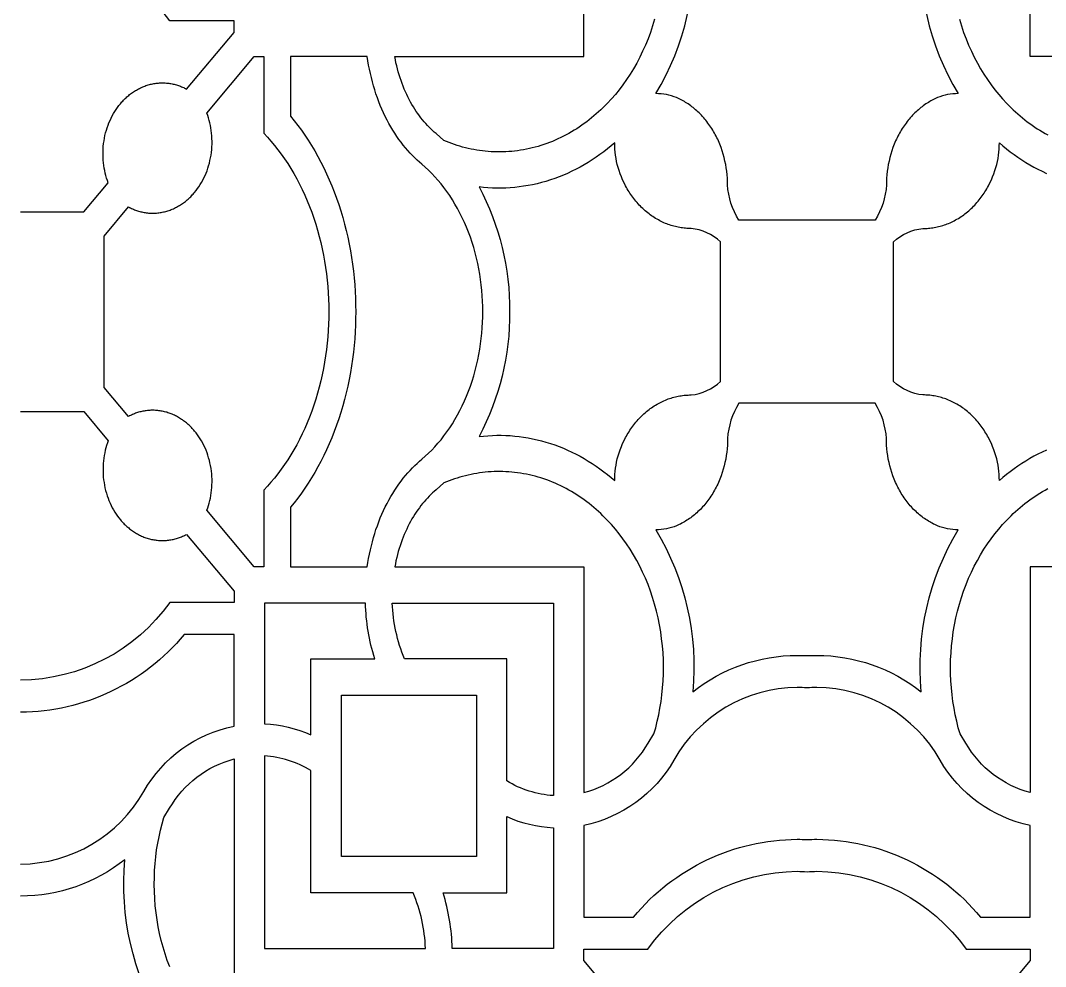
# Model space of a CAD drawing. Extents: x 59271 to 61367, y 41180 to 44085.
# Drawn here: x 59271.3 to 59470.2, y 42717.1 to 42900.7 of the extents above; entities that cross this region are included whole.
import ezdxf

# ---------------------------------------------------------------- set-up
doc = ezdxf.new("R2010")
doc.units = 0
doc.layers.get('0').update_dxf_attribs({"linetype": 'CONTINUOUS'})

msp = doc.modelspace()

# ---------------------------------------------------------------- linework, layer by layer
for points in [[(59394.33, 42900.95), (59393.94, 42899.66), (59393.51, 42898.38), (59393.04, 42897.14), (59392.54, 42895.91), (59392, 42894.72), (59391.44, 42893.55), (59390.84, 42892.42), (59390.21, 42891.31), (59389.56, 42890.25), (59388.88, 42889.21), (59388.17, 42888.22), (59387.45, 42887.26), (59386.7, 42886.34), (59385.94, 42885.45), (59385.13, 42884.58), (59384.3, 42883.74), (59383.87, 42883.33), (59383.44, 42882.93), (59382.99, 42882.54), (59382.54, 42882.15), (59382.08, 42881.77), (59381.62, 42881.4), (59381.15, 42881.04), (59380.67, 42880.69), (59380.19, 42880.34), (59379.7, 42880.01), (59379.2, 42879.68), (59378.69, 42879.37), (59378.19, 42879.06), (59377.67, 42878.77), (59377.15, 42878.49), (59376.63, 42878.21), (59376.1, 42877.95), (59375.56, 42877.7), (59375.02, 42877.46), (59374.48, 42877.23), (59373.93, 42877.01), (59373.38, 42876.81), (59372.83, 42876.61), (59372.27, 42876.43), (59371.71, 42876.26), (59371.15, 42876.11), (59370.58, 42875.96), (59370.02, 42875.83), (59369.45, 42875.71), (59368.88, 42875.6), (59368.31, 42875.5), (59367.74, 42875.42), (59367.16, 42875.35), (59366.59, 42875.29), (59366.02, 42875.24), (59365.44, 42875.21), (59364.87, 42875.19), (59364.3, 42875.18), (59363.73, 42875.18), (59363.16, 42875.2), (59362.59, 42875.22), (59362.03, 42875.26), (59361.46, 42875.31), (59360.9, 42875.38), (59360.35, 42875.45), (59359.79, 42875.54), (59359.24, 42875.63), (59358.69, 42875.74), (59358.14, 42875.86), (59357.6, 42875.99), (59357.06, 42876.13), (59356.53, 42876.28), (59356, 42876.44), (59355.47, 42876.62), (59354.95, 42876.8), (59354.44, 42876.99), (59353.93, 42877.19), (59353.43, 42877.4), (59351.91, 42878.76), (59351.57, 42879.04), (59351.24, 42879.34), (59350.91, 42879.65), (59350.58, 42879.98), (59350.25, 42880.32), (59349.93, 42880.67), (59349.61, 42881.03), (59349.29, 42881.41), (59348.98, 42881.79), (59348.68, 42882.2), (59348.38, 42882.61), (59348.08, 42883.03), (59347.79, 42883.47), (59347.51, 42883.92), (59347.24, 42884.38), (59346.97, 42884.86), (59346.71, 42885.34), (59346.45, 42885.84), (59346.21, 42886.34), (59345.97, 42886.86), (59345.74, 42887.38), (59345.52, 42887.92), (59345.31, 42888.46), (59345.11, 42889.02), (59344.92, 42889.58), (59344.74, 42890.15), (59344.57, 42890.72), (59344.42, 42891.3), (59344.27, 42891.89), (59344.13, 42892.49), (59344.01, 42893.08), (59343.89, 42893.69), (59380.56, 42893.69), (59380.56, 42937.51, -0.200602)], [(59503.9, 42893.69), (59467.23, 42893.69), (59467.23, 42937.51, 0.200602)], [(59446.06, 42917.94, 0.159593), (59453.23, 42886.5, 0.091636), (59449.21, 42885.72), (59448.96, 42885.61), (59448.7, 42885.49), (59448.45, 42885.36), (59448.2, 42885.23), (59447.95, 42885.09), (59447.7, 42884.95), (59447.45, 42884.8), (59447.2, 42884.64), (59446.95, 42884.48), (59446.71, 42884.31), (59446.46, 42884.14), (59446.22, 42883.95), (59445.98, 42883.77), (59445.74, 42883.57), (59445.51, 42883.37), (59445.28, 42883.17), (59445.05, 42882.96), (59444.82, 42882.74), (59444.59, 42882.51), (59444.37, 42882.29), (59444.16, 42882.05), (59443.94, 42881.81), (59443.73, 42881.56), (59443.52, 42881.31), (59443.32, 42881.06), (59443.12, 42880.79), (59442.93, 42880.53), (59442.74, 42880.26), (59442.55, 42879.98), (59442.37, 42879.7), (59442.19, 42879.41), (59442.02, 42879.13), (59441.85, 42878.83), (59441.69, 42878.54), (59441.53, 42878.23), (59441.38, 42877.93), (59441.23, 42877.62), (59441.09, 42877.31), (59440.95, 42877), (59440.82, 42876.68), (59440.57, 42876.04), (59440.35, 42875.39), (59440.14, 42874.74), (59439.96, 42874.08), (59439.81, 42873.41), (59439.67, 42872.75), (59439.56, 42872.08), (59439.47, 42871.41), (59439.4, 42870.75), (59439.35, 42870.09), (59439.32, 42869.43), (59439.31, 42868.79, -0.12671), (59437.12, 42861.94), (59410.67, 42861.94, -0.12671), (59408.48, 42868.79), (59408.47, 42869.43), (59408.44, 42870.09), (59408.39, 42870.75), (59408.33, 42871.41), (59408.23, 42872.08), (59408.12, 42872.75), (59407.98, 42873.41), (59407.83, 42874.08), (59407.65, 42874.74), (59407.44, 42875.39), (59407.22, 42876.04), (59406.97, 42876.68), (59406.84, 42877), (59406.7, 42877.31), (59406.56, 42877.62), (59406.41, 42877.93), (59406.26, 42878.23), (59406.1, 42878.54), (59405.94, 42878.83), (59405.77, 42879.13), (59405.6, 42879.41), (59405.42, 42879.7), (59405.24, 42879.98), (59405.05, 42880.26), (59404.86, 42880.53), (59404.67, 42880.79), (59404.47, 42881.06), (59404.27, 42881.31), (59404.06, 42881.56), (59403.85, 42881.81), (59403.63, 42882.05), (59403.42, 42882.29), (59403.2, 42882.51), (59402.97, 42882.74), (59402.74, 42882.96), (59402.51, 42883.17), (59402.28, 42883.37), (59402.05, 42883.57), (59401.81, 42883.77), (59401.57, 42883.95), (59401.33, 42884.14), (59401.08, 42884.31), (59400.84, 42884.48), (59400.59, 42884.64), (59400.34, 42884.8), (59400.09, 42884.95), (59399.84, 42885.09), (59399.59, 42885.23), (59399.34, 42885.36), (59399.09, 42885.49), (59398.83, 42885.61), (59398.58, 42885.72, 0.091636), (59394.56, 42886.5, 0.159593), (59401.73, 42917.94, 0.16816)], [(59271.27, 42863.54), (59283.55, 42863.54), (59288.28, 42869.19), (59288.12, 42869.64), (59287.97, 42870.1), (59287.83, 42870.57), (59287.71, 42871.06), (59287.6, 42871.55), (59287.51, 42872.05), (59287.43, 42872.56), (59287.37, 42873.08), (59287.32, 42873.6), (59287.29, 42874.12), (59287.28, 42874.65), (59287.28, 42875.18), (59287.3, 42875.72), (59287.34, 42876.25), (59287.39, 42876.78), (59287.47, 42877.31), (59287.56, 42877.83), (59287.66, 42878.35), (59287.79, 42878.86), (59287.93, 42879.37), (59288.08, 42879.87), (59288.25, 42880.35), (59288.44, 42880.83), (59288.64, 42881.3), (59288.85, 42881.75), (59289.07, 42882.2), (59289.31, 42882.62), (59289.56, 42883.04), (59289.82, 42883.44), (59290.09, 42883.82), (59290.37, 42884.19), (59290.65, 42884.54), (59290.8, 42884.71), (59290.95, 42884.88), (59291.1, 42885.05), (59291.25, 42885.22), (59291.41, 42885.38), (59291.58, 42885.54), (59291.74, 42885.69), (59291.91, 42885.85), (59292.08, 42886), (59292.26, 42886.14), (59292.43, 42886.29), (59292.62, 42886.43), (59292.8, 42886.56), (59292.99, 42886.7), (59293.17, 42886.82), (59293.37, 42886.95), (59293.56, 42887.07), (59293.76, 42887.19), (59293.95, 42887.3), (59294.16, 42887.41), (59294.36, 42887.51), (59294.56, 42887.61), (59294.77, 42887.71), (59294.98, 42887.8), (59295.19, 42887.88), (59295.4, 42887.97), (59295.62, 42888.04), (59295.83, 42888.11), (59296.05, 42888.18), (59296.27, 42888.24), (59296.49, 42888.3), (59296.71, 42888.35), (59296.93, 42888.39), (59297.15, 42888.43), (59297.37, 42888.47), (59297.59, 42888.5), (59297.81, 42888.53), (59298.04, 42888.55), (59298.26, 42888.56), (59298.48, 42888.57), (59298.7, 42888.58), (59298.93, 42888.58), (59299.15, 42888.57), (59299.37, 42888.56), (59299.59, 42888.54), (59299.81, 42888.52), (59300.03, 42888.5), (59300.24, 42888.47), (59300.46, 42888.43), (59300.68, 42888.39), (59300.89, 42888.35), (59301.1, 42888.3), (59301.31, 42888.25), (59301.52, 42888.19), (59301.73, 42888.12), (59301.93, 42888.06), (59302.14, 42887.99), (59302.34, 42887.91), (59302.54, 42887.83), (59302.73, 42887.75), (59302.93, 42887.66), (59303.12, 42887.57), (59303.31, 42887.48), (59303.5, 42887.38), (59312.71, 42898.38), (59312.71, 42900.59), (59300.25, 42900.59, 0.240747), (59271.27, 42915.68)], [(59470.35, 42817.29), (59469.53, 42816.91), (59468.72, 42816.51), (59467.92, 42816.09), (59467.13, 42815.64), (59466.35, 42815.17), (59465.58, 42814.69), (59464.82, 42814.18), (59464.07, 42813.65), (59463.34, 42813.11), (59462.62, 42812.55), (59461.91, 42811.97), (59461.22, 42811.37, 0.065359), (59460.57, 42816.17), (59460.37, 42816.78), (59460.16, 42817.38), (59459.92, 42817.98), (59459.67, 42818.58), (59459.39, 42819.16), (59459.09, 42819.74), (59458.93, 42820.03), (59458.77, 42820.31), (59458.6, 42820.59), (59458.43, 42820.87), (59458.25, 42821.15), (59458.07, 42821.42), (59457.88, 42821.69), (59457.69, 42821.95), (59457.5, 42822.21), (59457.29, 42822.47), (59457.09, 42822.72), (59456.88, 42822.97), (59456.66, 42823.21), (59456.44, 42823.45), (59456.22, 42823.68), (59455.99, 42823.91), (59455.76, 42824.13), (59455.53, 42824.35), (59455.29, 42824.56), (59455.05, 42824.77), (59454.8, 42824.97), (59454.55, 42825.16), (59454.3, 42825.35), (59454.05, 42825.53), (59453.79, 42825.71), (59453.53, 42825.88), (59453.27, 42826.04), (59453, 42826.2), (59452.74, 42826.35), (59452.47, 42826.49), (59452.2, 42826.63), (59451.93, 42826.76), (59451.65, 42826.89), (59451.38, 42827.01), (59451.1, 42827.12), (59450.83, 42827.22), (59450.55, 42827.32), (59450.27, 42827.41), (59449.99, 42827.49), (59449.71, 42827.57), (59449.43, 42827.64), (59449.15, 42827.71), (59448.87, 42827.77), (59448.6, 42827.82), (59448.32, 42827.86), (59448.04, 42827.9), (59447.76, 42827.93), (59447.49, 42827.96), (59447.21, 42827.98), (59446.94, 42827.99), (59446.67, 42828), (59446.4, 42828, -0.165069), (59440.67, 42830.62), (59440.67, 42857.7, -0.165069), (59446.4, 42860.32), (59446.67, 42860.32), (59446.94, 42860.33), (59447.21, 42860.34), (59447.49, 42860.36), (59447.76, 42860.39), (59448.04, 42860.42), (59448.32, 42860.46), (59448.6, 42860.5), (59448.87, 42860.55), (59449.15, 42860.61), (59449.43, 42860.68), (59449.71, 42860.75), (59449.99, 42860.82), (59450.27, 42860.91), (59450.55, 42861), (59450.83, 42861.1), (59451.1, 42861.2), (59451.38, 42861.31), (59451.65, 42861.43), (59451.93, 42861.56), (59452.2, 42861.69), (59452.47, 42861.82), (59452.74, 42861.97), (59453, 42862.12), (59453.27, 42862.28), (59453.53, 42862.44), (59453.79, 42862.61), (59454.05, 42862.79), (59454.3, 42862.97), (59454.55, 42863.16), (59454.8, 42863.35), (59455.05, 42863.55), (59455.29, 42863.76), (59455.53, 42863.97), (59455.76, 42864.19), (59455.99, 42864.41), (59456.22, 42864.64), (59456.44, 42864.87), (59456.66, 42865.11), (59456.88, 42865.35), (59457.09, 42865.6), (59457.29, 42865.85), (59457.5, 42866.11), (59457.69, 42866.37), (59457.88, 42866.63), (59458.07, 42866.9), (59458.25, 42867.17), (59458.43, 42867.45), (59458.6, 42867.72), (59458.77, 42868.01), (59458.93, 42868.29), (59459.09, 42868.58), (59459.39, 42869.16), (59459.67, 42869.74), (59459.92, 42870.34), (59460.16, 42870.94), (59460.37, 42871.54), (59460.57, 42872.15, 0.065359), (59461.22, 42876.95), (59461.91, 42876.35), (59462.62, 42875.77), (59463.34, 42875.21), (59464.07, 42874.67), (59464.82, 42874.14), (59465.58, 42873.63), (59466.35, 42873.15), (59467.13, 42872.68), (59467.92, 42872.23), (59468.72, 42871.81), (59469.53, 42871.41), (59470.35, 42871.02)], [(59271.27, 42824.78), (59283.55, 42824.78), (59288.28, 42819.13), (59288.12, 42818.68), (59287.97, 42818.22), (59287.83, 42817.74), (59287.71, 42817.26), (59287.6, 42816.77), (59287.51, 42816.27), (59287.43, 42815.76), (59287.37, 42815.24), (59287.32, 42814.72), (59287.29, 42814.2), (59287.28, 42813.67), (59287.28, 42813.14), (59287.3, 42812.6), (59287.34, 42812.07), (59287.39, 42811.54), (59287.47, 42811.01), (59287.56, 42810.49), (59287.66, 42809.97), (59287.79, 42809.46), (59287.93, 42808.95), (59288.08, 42808.45), (59288.25, 42807.96), (59288.44, 42807.49), (59288.64, 42807.02), (59288.85, 42806.57), (59289.07, 42806.12), (59289.31, 42805.7), (59289.56, 42805.28), (59289.82, 42804.88), (59290.09, 42804.5), (59290.37, 42804.13), (59290.65, 42803.78), (59290.8, 42803.6), (59290.95, 42803.43), (59291.1, 42803.27), (59291.25, 42803.1), (59291.41, 42802.94), (59291.58, 42802.78), (59291.74, 42802.63), (59291.91, 42802.47), (59292.08, 42802.32), (59292.26, 42802.18), (59292.43, 42802.03), (59292.62, 42801.89), (59292.8, 42801.76), (59292.99, 42801.62), (59293.17, 42801.49), (59293.37, 42801.37), (59293.56, 42801.25), (59293.76, 42801.13), (59293.95, 42801.02), (59294.16, 42800.91), (59294.36, 42800.8), (59294.56, 42800.71), (59294.77, 42800.61), (59294.98, 42800.52), (59295.19, 42800.43), (59295.4, 42800.35), (59295.62, 42800.28), (59295.83, 42800.21), (59296.05, 42800.14), (59296.27, 42800.08), (59296.49, 42800.02), (59296.71, 42799.97), (59296.93, 42799.92), (59297.15, 42799.88), (59297.37, 42799.85), (59297.59, 42799.82), (59297.81, 42799.79), (59298.04, 42799.77), (59298.26, 42799.76), (59298.48, 42799.75), (59298.7, 42799.74), (59298.93, 42799.74), (59299.15, 42799.75), (59299.37, 42799.76), (59299.59, 42799.77), (59299.81, 42799.79), (59300.03, 42799.82), (59300.24, 42799.85), (59300.46, 42799.89), (59300.68, 42799.93), (59300.89, 42799.97), (59301.1, 42800.02), (59301.31, 42800.07), (59301.52, 42800.13), (59301.73, 42800.19), (59301.93, 42800.26), (59302.14, 42800.33), (59302.34, 42800.41), (59302.54, 42800.49), (59302.73, 42800.57), (59302.93, 42800.66), (59303.12, 42800.75), (59303.31, 42800.84), (59303.5, 42800.94), (59312.71, 42789.94), (59312.71, 42787.73), (59300.25, 42787.73, -0.240747), (59271.27, 42772.64)], [(59503.9, 42794.63), (59467.23, 42794.63), (59467.23, 42750.81, -0.200602), (59454.74, 42760.39), (59453.6, 42762.21), (59453.26, 42763.42), (59452.95, 42764.66), (59452.67, 42765.92), (59452.43, 42767.2), (59452.22, 42768.5), (59452.05, 42769.81), (59451.91, 42771.14), (59451.82, 42772.49), (59451.76, 42773.84), (59451.75, 42775.2), (59451.77, 42776.57), (59451.84, 42777.94), (59451.95, 42779.31), (59452.1, 42780.68), (59452.29, 42782.04), (59452.52, 42783.39), (59452.8, 42784.73), (59453.11, 42786.06), (59453.46, 42787.37), (59453.85, 42788.66), (59454.28, 42789.93), (59454.75, 42791.18), (59455.25, 42792.41), (59455.79, 42793.6), (59456.35, 42794.77), (59456.95, 42795.9), (59457.58, 42797), (59458.23, 42798.07), (59458.91, 42799.1), (59459.62, 42800.1), (59460.34, 42801.06), (59461.09, 42801.98), (59461.86, 42802.87), (59462.66, 42803.73), (59463.49, 42804.57), (59463.92, 42804.98), (59464.35, 42805.39), (59464.8, 42805.78), (59465.25, 42806.17), (59465.71, 42806.55), (59466.17, 42806.92), (59466.64, 42807.28), (59467.12, 42807.63), (59467.6, 42807.98), (59468.1, 42808.31), (59468.59, 42808.63), (59469.1, 42808.95), (59469.6, 42809.25), (59470.12, 42809.55), (59470.64, 42809.83)], [(59271.27, 42736.94, 0.26745), (59295.2, 42751.06, -0.215544), (59312.71, 42763.73), (59312.71, 42781.51), (59303.02, 42781.51, -0.222359), (59271.27, 42766.42), (59271.27, 42766.42)], [(59300.23, 42717), (59299.76, 42718.24), (59299.33, 42719.52), (59298.94, 42720.81), (59298.58, 42722.12), (59298.27, 42723.45), (59298, 42724.79), (59297.76, 42726.14), (59297.57, 42727.5), (59297.42, 42728.87), (59297.31, 42730.24), (59297.25, 42731.61), (59297.22, 42732.97), (59297.24, 42734.34), (59297.29, 42735.69), (59297.39, 42737.03), (59297.52, 42738.37), (59297.69, 42739.68), (59297.9, 42740.98), (59298.15, 42742.26), (59298.42, 42743.52), (59298.74, 42744.76), (59299.08, 42745.97), (59300.21, 42747.79, -0.200602), (59312.71, 42757.36), (59312.71, 42713.55)], [(59298.7, 42706.36, -0.159593), (59291.53, 42737.8, -0.16816), (59271.27, 42730.72)], [(59389.77, 42707.24), (59380.56, 42718.24), (59380.56, 42720.44), (59393.02, 42720.44, -0.240747), (59422, 42735.54, -0.013206), (59423.9, 42735.47, -0.013206), (59425.79, 42735.54, -0.240747), (59454.77, 42720.44), (59467.23, 42720.44), (59467.23, 42718.24), (59458.02, 42707.24)]]:
    msp.add_lwpolyline(points, format="xyb")
msp.add_lwpolyline([(59453.46, 42900.95), (59453.85, 42899.66), (59454.28, 42898.38), (59454.75, 42897.14), (59455.25, 42895.91), (59455.79, 42894.72), (59456.35, 42893.55), (59456.95, 42892.42), (59457.58, 42891.31), (59458.23, 42890.25), (59458.91, 42889.21), (59459.62, 42888.22), (59460.34, 42887.26), (59461.09, 42886.34), (59461.86, 42885.45), (59462.66, 42884.58), (59463.49, 42883.74), (59463.92, 42883.33), (59464.35, 42882.93), (59464.8, 42882.54), (59465.25, 42882.15), (59465.71, 42881.77), (59466.17, 42881.4), (59466.64, 42881.04), (59467.12, 42880.69), (59467.6, 42880.34), (59468.1, 42880.01), (59468.59, 42879.68), (59469.1, 42879.37), (59469.6, 42879.06), (59470.12, 42878.77), (59470.64, 42878.49)])
for points in [[(59287.48, 42844.16), (59287.48, 42858.84), (59292.21, 42864.49), (59292.4, 42864.39), (59292.59, 42864.3), (59292.78, 42864.21), (59292.97, 42864.12), (59293.17, 42864.04), (59293.37, 42863.96), (59293.57, 42863.88), (59293.77, 42863.81), (59293.98, 42863.74), (59294.19, 42863.68), (59294.4, 42863.62), (59294.61, 42863.57), (59294.82, 42863.52), (59295.03, 42863.48), (59295.25, 42863.44), (59295.46, 42863.4), (59295.68, 42863.37), (59295.9, 42863.35), (59296.12, 42863.32), (59296.34, 42863.31), (59296.56, 42863.3), (59296.78, 42863.29), (59297, 42863.29), (59297.23, 42863.3), (59297.45, 42863.31), (59297.67, 42863.32), (59297.89, 42863.34), (59298.12, 42863.37), (59298.34, 42863.4), (59298.56, 42863.43), (59298.78, 42863.47), (59299, 42863.52), (59299.22, 42863.57), (59299.44, 42863.63), (59299.66, 42863.69), (59299.87, 42863.76), (59300.09, 42863.83), (59300.3, 42863.9), (59300.52, 42863.98), (59300.73, 42864.07), (59300.94, 42864.16), (59301.14, 42864.26), (59301.35, 42864.36), (59301.55, 42864.46), (59301.75, 42864.57), (59301.95, 42864.68), (59302.15, 42864.8), (59302.34, 42864.92), (59302.53, 42865.04), (59302.72, 42865.17), (59302.91, 42865.31), (59303.09, 42865.44), (59303.27, 42865.58), (59303.45, 42865.73), (59303.63, 42865.87), (59303.8, 42866.02), (59303.97, 42866.18), (59304.13, 42866.33), (59304.29, 42866.49), (59304.45, 42866.65), (59304.61, 42866.82), (59304.76, 42866.99), (59304.91, 42867.15), (59305.06, 42867.33), (59305.34, 42867.68), (59305.62, 42868.05), (59305.89, 42868.43), (59306.15, 42868.83), (59306.4, 42869.25), (59306.63, 42869.67), (59306.86, 42870.12), (59307.07, 42870.57), (59307.27, 42871.04), (59307.46, 42871.52), (59307.63, 42872), (59307.78, 42872.5), (59307.92, 42873.01), (59308.04, 42873.52), (59308.15, 42874.04), (59308.24, 42874.56), (59308.31, 42875.09), (59308.37, 42875.62), (59308.41, 42876.15), (59308.43, 42876.69), (59308.43, 42877.22), (59308.42, 42877.75), (59308.39, 42878.27), (59308.34, 42878.79), (59308.28, 42879.31), (59308.2, 42879.82), (59308.11, 42880.32), (59308, 42880.81), (59307.88, 42881.29), (59307.74, 42881.77), (59307.59, 42882.23), (59307.43, 42882.68), (59316.64, 42893.69), (59318.48, 42893.69), (59318.48, 42878.8), (59319.18, 42878.05), (59319.87, 42877.27), (59320.55, 42876.45), (59321.22, 42875.61), (59321.87, 42874.74), (59322.5, 42873.84), (59323.12, 42872.91), (59323.72, 42871.96), (59324.3, 42870.98), (59324.86, 42869.97), (59325.41, 42868.94), (59325.93, 42867.89), (59326.42, 42866.81), (59326.9, 42865.71), (59327.35, 42864.6), (59327.78, 42863.47), (59328.18, 42862.32), (59328.56, 42861.15), (59328.92, 42859.98), (59329.24, 42858.79), (59329.54, 42857.59), (59329.82, 42856.38), (59330.07, 42855.16), (59330.29, 42853.94), (59330.48, 42852.72), (59330.65, 42851.49), (59330.79, 42850.26), (59330.91, 42849.03), (59331, 42847.81), (59331.06, 42846.59), (59331.1, 42845.37), (59331.11, 42844.16), (59331.1, 42842.95), (59331.06, 42841.73), (59331, 42840.51), (59330.91, 42839.28), (59330.79, 42838.06), (59330.65, 42836.83), (59330.48, 42835.6), (59330.29, 42834.38), (59330.07, 42833.16), (59329.82, 42831.94), (59329.54, 42830.73), (59329.24, 42829.53), (59328.92, 42828.34), (59328.56, 42827.17), (59328.18, 42826), (59327.78, 42824.85), (59327.35, 42823.72), (59326.9, 42822.6), (59326.42, 42821.51), (59325.93, 42820.43), (59325.41, 42819.38), (59324.86, 42818.35), (59324.3, 42817.34), (59323.72, 42816.36), (59323.12, 42815.41), (59322.5, 42814.48), (59321.87, 42813.58), (59321.22, 42812.71), (59320.55, 42811.86), (59319.87, 42811.05), (59319.18, 42810.27), (59318.48, 42809.52), (59318.48, 42794.63), (59316.64, 42794.63), (59307.43, 42805.64), (59307.59, 42806.09), (59307.74, 42806.55), (59307.88, 42807.02), (59308, 42807.51), (59308.11, 42808), (59308.2, 42808.5), (59308.28, 42809.01), (59308.34, 42809.53), (59308.39, 42810.05), (59308.42, 42810.57), (59308.43, 42811.1), (59308.43, 42811.63), (59308.41, 42812.17), (59308.37, 42812.7), (59308.31, 42813.23), (59308.24, 42813.76), (59308.15, 42814.28), (59308.04, 42814.8), (59307.92, 42815.31), (59307.78, 42815.82), (59307.63, 42816.32), (59307.46, 42816.8), (59307.27, 42817.28), (59307.07, 42817.75), (59306.86, 42818.2), (59306.63, 42818.64), (59306.4, 42819.07), (59306.15, 42819.49), (59305.89, 42819.89), (59305.62, 42820.27), (59305.34, 42820.64), (59305.06, 42820.99), (59304.91, 42821.16), (59304.76, 42821.33), (59304.61, 42821.5), (59304.45, 42821.66), (59304.29, 42821.83), (59304.13, 42821.99), (59303.97, 42822.14), (59303.8, 42822.3), (59303.63, 42822.45), (59303.45, 42822.59), (59303.27, 42822.74), (59303.09, 42822.88), (59302.91, 42823.01), (59302.72, 42823.15), (59302.53, 42823.27), (59302.34, 42823.4), (59302.15, 42823.52), (59301.95, 42823.64), (59301.75, 42823.75), (59301.55, 42823.86), (59301.35, 42823.96), (59301.14, 42824.06), (59300.94, 42824.16), (59300.73, 42824.25), (59300.52, 42824.33), (59300.3, 42824.42), (59300.09, 42824.49), (59299.87, 42824.56), (59299.66, 42824.63), (59299.44, 42824.69), (59299.22, 42824.75), (59299, 42824.8), (59298.78, 42824.84), (59298.56, 42824.88), (59298.34, 42824.92), (59298.12, 42824.95), (59297.89, 42824.98), (59297.67, 42825), (59297.45, 42825.01), (59297.23, 42825.02), (59297, 42825.03), (59296.78, 42825.03), (59296.56, 42825.02), (59296.34, 42825.01), (59296.12, 42824.99), (59295.9, 42824.97), (59295.68, 42824.95), (59295.46, 42824.92), (59295.25, 42824.88), (59295.03, 42824.84), (59294.82, 42824.8), (59294.61, 42824.75), (59294.4, 42824.7), (59294.19, 42824.64), (59293.98, 42824.57), (59293.77, 42824.51), (59293.57, 42824.44), (59293.37, 42824.36), (59293.17, 42824.28), (59292.97, 42824.2), (59292.78, 42824.11), (59292.59, 42824.02), (59292.4, 42823.93), (59292.21, 42823.83), (59287.48, 42829.48)], [(59360.98, 42844.16), (59360.97, 42845.19), (59360.93, 42846.22), (59360.87, 42847.26), (59360.79, 42848.3), (59360.68, 42849.35), (59360.55, 42850.4), (59360.39, 42851.44), (59360.2, 42852.49), (59359.99, 42853.52), (59359.76, 42854.56), (59359.5, 42855.58), (59359.21, 42856.6), (59358.9, 42857.6), (59358.57, 42858.6), (59358.21, 42859.58), (59357.83, 42860.54), (59357.42, 42861.48), (59356.99, 42862.41), (59356.54, 42863.32), (59356.07, 42864.2), (59355.58, 42865.06), (59355.08, 42865.9), (59354.55, 42866.72), (59354, 42867.5), (59353.44, 42868.26), (59352.87, 42868.99), (59352.28, 42869.7), (59351.68, 42870.37), (59351.07, 42871.02), (59350.44, 42871.63), (59349.81, 42872.21), (59349.17, 42872.77), (59348.7, 42873.17), (59348.24, 42873.59), (59347.78, 42874.03), (59347.32, 42874.48), (59346.87, 42874.96), (59346.43, 42875.45), (59345.99, 42875.96), (59345.55, 42876.49), (59345.13, 42877.04), (59344.71, 42877.61), (59344.3, 42878.2), (59343.9, 42878.8), (59343.51, 42879.42), (59343.13, 42880.05), (59342.76, 42880.71), (59342.4, 42881.37), (59342.06, 42882.06), (59341.72, 42882.76), (59341.4, 42883.47), (59341.09, 42884.19), (59340.8, 42884.93), (59340.52, 42885.69), (59340.25, 42886.45), (59340, 42887.22), (59339.77, 42888), (59339.55, 42888.8), (59339.35, 42889.6), (59339.16, 42890.4), (59338.99, 42891.22), (59338.83, 42892.04), (59338.69, 42892.86), (59338.57, 42893.69), (59323.69, 42893.69), (59323.69, 42882.11), (59324.4, 42881.23), (59325.1, 42880.32), (59325.79, 42879.39), (59326.46, 42878.42), (59327.11, 42877.43), (59327.75, 42876.41), (59328.37, 42875.37), (59328.97, 42874.3), (59329.55, 42873.21), (59330.11, 42872.09), (59330.65, 42870.95), (59331.17, 42869.79), (59331.67, 42868.61), (59332.14, 42867.41), (59332.59, 42866.2), (59333.01, 42864.96), (59333.41, 42863.72), (59333.79, 42862.45), (59334.14, 42861.18), (59334.46, 42859.9), (59334.76, 42858.6), (59335.04, 42857.3), (59335.28, 42855.99), (59335.5, 42854.68), (59335.69, 42853.36), (59335.86, 42852.04), (59336, 42850.72), (59336.12, 42849.4), (59336.2, 42848.09), (59336.27, 42846.77), (59336.3, 42845.46), (59336.32, 42844.16), (59336.3, 42842.86), (59336.27, 42841.55), (59336.2, 42840.23), (59336.12, 42838.91), (59336, 42837.6), (59335.86, 42836.28), (59335.69, 42834.96), (59335.5, 42833.64), (59335.28, 42832.33), (59335.04, 42831.02), (59334.76, 42829.72), (59334.46, 42828.42), (59334.14, 42827.14), (59333.79, 42825.86), (59333.41, 42824.6), (59333.01, 42823.35), (59332.59, 42822.12), (59332.14, 42820.91), (59331.67, 42819.71), (59331.17, 42818.53), (59330.65, 42817.37), (59330.11, 42816.23), (59329.55, 42815.11), (59328.97, 42814.02), (59328.37, 42812.95), (59327.75, 42811.9), (59327.11, 42810.89), (59326.46, 42809.9), (59325.79, 42808.93), (59325.1, 42808), (59324.4, 42807.09), (59323.69, 42806.21), (59323.69, 42794.63), (59338.57, 42794.63), (59338.69, 42795.46), (59338.83, 42796.28), (59338.99, 42797.1), (59339.16, 42797.92), (59339.35, 42798.72), (59339.55, 42799.52), (59339.77, 42800.32), (59340, 42801.1), (59340.25, 42801.87), (59340.52, 42802.63), (59340.8, 42803.38), (59341.09, 42804.12), (59341.4, 42804.85), (59341.72, 42805.56), (59342.06, 42806.26), (59342.4, 42806.94), (59342.76, 42807.61), (59343.13, 42808.27), (59343.51, 42808.9), (59343.9, 42809.52), (59344.3, 42810.12), (59344.71, 42810.71), (59345.13, 42811.28), (59345.55, 42811.82), (59345.99, 42812.36), (59346.43, 42812.87), (59346.87, 42813.36), (59347.32, 42813.84), (59347.78, 42814.29), (59348.24, 42814.73), (59348.7, 42815.15), (59349.17, 42815.55), (59349.81, 42816.1), (59350.44, 42816.69), (59351.07, 42817.3), (59351.68, 42817.95), (59352.28, 42818.62), (59352.87, 42819.32), (59353.44, 42820.06), (59354, 42820.82), (59354.55, 42821.6), (59355.08, 42822.42), (59355.58, 42823.25), (59356.07, 42824.12), (59356.54, 42825), (59356.99, 42825.91), (59357.42, 42826.83), (59357.83, 42827.78), (59358.21, 42828.74), (59358.57, 42829.72), (59358.9, 42830.71), (59359.21, 42831.72), (59359.5, 42832.74), (59359.76, 42833.76), (59359.99, 42834.79), (59360.2, 42835.83), (59360.39, 42836.88), (59360.55, 42837.92), (59360.68, 42838.97), (59360.79, 42840.01), (59360.87, 42841.06), (59360.93, 42842.1), (59360.97, 42843.13)], [(59359.74, 42738.42), (59333.53, 42738.42), (59333.53, 42769.75), (59359.74, 42769.75)]]:
    msp.add_lwpolyline(points, close=True)
for points in [[(59360.26, 42819.94), (59361.11, 42820.03), (59361.97, 42820.1), (59362.83, 42820.15), (59363.69, 42820.17), (59364.56, 42820.18), (59365.43, 42820.15), (59366.3, 42820.11), (59367.17, 42820.03), (59368.04, 42819.94), (59368.91, 42819.82), (59369.78, 42819.67), (59370.65, 42819.51), (59371.51, 42819.31), (59372.38, 42819.1), (59373.23, 42818.85), (59374.09, 42818.59), (59374.94, 42818.3), (59375.78, 42817.99), (59376.61, 42817.65), (59377.44, 42817.29), (59378.26, 42816.91), (59379.07, 42816.51), (59379.87, 42816.09), (59380.66, 42815.64), (59381.44, 42815.17), (59382.21, 42814.69), (59382.97, 42814.18), (59383.72, 42813.65), (59384.45, 42813.11), (59385.17, 42812.55), (59385.88, 42811.97), (59386.57, 42811.37, -0.065359), (59387.22, 42816.17), (59387.42, 42816.78), (59387.63, 42817.38), (59387.87, 42817.98), (59388.12, 42818.58), (59388.4, 42819.16), (59388.7, 42819.74), (59388.86, 42820.03), (59389.02, 42820.31), (59389.19, 42820.59), (59389.36, 42820.87), (59389.54, 42821.15), (59389.72, 42821.42), (59389.91, 42821.69), (59390.1, 42821.95), (59390.29, 42822.21), (59390.5, 42822.47), (59390.7, 42822.72), (59390.91, 42822.97), (59391.13, 42823.21), (59391.35, 42823.45), (59391.57, 42823.68), (59391.8, 42823.91), (59392.03, 42824.13), (59392.26, 42824.35), (59392.5, 42824.56), (59392.74, 42824.77), (59392.99, 42824.97), (59393.24, 42825.16), (59393.49, 42825.35), (59393.74, 42825.53), (59394, 42825.71), (59394.26, 42825.88), (59394.52, 42826.04), (59394.79, 42826.2), (59395.05, 42826.35), (59395.32, 42826.49), (59395.59, 42826.63), (59395.86, 42826.76), (59396.14, 42826.89), (59396.41, 42827.01), (59396.69, 42827.12), (59396.96, 42827.22), (59397.24, 42827.32), (59397.52, 42827.41), (59397.8, 42827.49), (59398.08, 42827.57), (59398.36, 42827.64), (59398.64, 42827.71), (59398.92, 42827.77), (59399.19, 42827.82), (59399.47, 42827.86), (59399.75, 42827.9), (59400.03, 42827.93), (59400.3, 42827.96), (59400.58, 42827.98), (59400.85, 42827.99), (59401.12, 42828), (59401.39, 42828, 0.165069), (59407.12, 42830.62), (59407.12, 42857.7, 0.165069), (59401.39, 42860.32), (59401.12, 42860.32), (59400.85, 42860.33), (59400.58, 42860.34), (59400.3, 42860.36), (59400.03, 42860.39), (59399.75, 42860.42), (59399.47, 42860.46), (59399.19, 42860.5), (59398.92, 42860.55), (59398.64, 42860.61), (59398.36, 42860.68), (59398.08, 42860.75), (59397.8, 42860.82), (59397.52, 42860.91), (59397.24, 42861), (59396.96, 42861.1), (59396.69, 42861.2), (59396.41, 42861.31), (59396.14, 42861.43), (59395.86, 42861.56), (59395.59, 42861.69), (59395.32, 42861.82), (59395.05, 42861.97), (59394.79, 42862.12), (59394.52, 42862.28), (59394.26, 42862.44), (59394, 42862.61), (59393.74, 42862.79), (59393.49, 42862.97), (59393.24, 42863.16), (59392.99, 42863.35), (59392.74, 42863.55), (59392.5, 42863.76), (59392.26, 42863.97), (59392.03, 42864.19), (59391.8, 42864.41), (59391.57, 42864.64), (59391.35, 42864.87), (59391.13, 42865.11), (59390.91, 42865.35), (59390.7, 42865.6), (59390.5, 42865.85), (59390.29, 42866.11), (59390.1, 42866.37), (59389.91, 42866.63), (59389.72, 42866.9), (59389.54, 42867.17), (59389.36, 42867.45), (59389.19, 42867.72), (59389.02, 42868.01), (59388.86, 42868.29), (59388.7, 42868.58), (59388.4, 42869.16), (59388.12, 42869.74), (59387.87, 42870.34), (59387.63, 42870.94), (59387.42, 42871.54), (59387.22, 42872.15, -0.065359), (59386.57, 42876.95), (59385.88, 42876.35), (59385.17, 42875.77), (59384.45, 42875.21), (59383.72, 42874.67), (59382.97, 42874.14), (59382.21, 42873.63), (59381.44, 42873.15), (59380.66, 42872.68), (59379.87, 42872.23), (59379.07, 42871.81), (59378.26, 42871.41), (59377.44, 42871.02), (59376.61, 42870.67), (59375.78, 42870.33), (59374.94, 42870.02), (59374.09, 42869.73), (59373.23, 42869.46), (59372.38, 42869.22), (59371.51, 42869.01), (59370.65, 42868.81), (59369.78, 42868.64), (59368.91, 42868.5), (59368.04, 42868.38), (59367.17, 42868.28), (59366.3, 42868.21), (59365.43, 42868.17), (59364.56, 42868.14), (59363.69, 42868.14), (59362.83, 42868.17), (59361.97, 42868.22), (59361.11, 42868.29), (59360.26, 42868.38, -0.124595), (59366.19, 42844.16, -0.124595)], [(59425.79, 42777.46, -0.16816), (59446.06, 42770.38, -0.159593), (59453.23, 42801.82, -0.091636), (59449.21, 42802.6), (59448.96, 42802.71), (59448.7, 42802.83), (59448.45, 42802.95), (59448.2, 42803.09), (59447.95, 42803.22), (59447.7, 42803.37), (59447.45, 42803.52), (59447.2, 42803.68), (59446.95, 42803.84), (59446.71, 42804.01), (59446.46, 42804.18), (59446.22, 42804.36), (59445.98, 42804.55), (59445.74, 42804.75), (59445.51, 42804.95), (59445.28, 42805.15), (59445.05, 42805.36), (59444.82, 42805.58), (59444.59, 42805.8), (59444.37, 42806.03), (59444.16, 42806.27), (59443.94, 42806.51), (59443.73, 42806.76), (59443.52, 42807.01), (59443.32, 42807.26), (59443.12, 42807.52), (59442.93, 42807.79), (59442.74, 42808.06), (59442.55, 42808.34), (59442.37, 42808.62), (59442.19, 42808.9), (59442.02, 42809.19), (59441.85, 42809.49), (59441.69, 42809.78), (59441.53, 42810.08), (59441.38, 42810.39), (59441.23, 42810.7), (59441.09, 42811.01), (59440.95, 42811.32), (59440.82, 42811.64), (59440.57, 42812.28), (59440.35, 42812.92), (59440.14, 42813.58), (59439.96, 42814.24), (59439.81, 42814.9), (59439.67, 42815.57), (59439.56, 42816.24), (59439.47, 42816.9), (59439.4, 42817.57), (59439.35, 42818.23), (59439.32, 42818.88), (59439.31, 42819.53, 0.12671), (59437.12, 42826.38), (59410.67, 42826.38, 0.12671), (59408.48, 42819.53), (59408.47, 42818.88), (59408.44, 42818.23), (59408.39, 42817.57), (59408.33, 42816.9), (59408.23, 42816.24), (59408.12, 42815.57), (59407.98, 42814.9), (59407.83, 42814.24), (59407.65, 42813.58), (59407.44, 42812.92), (59407.22, 42812.28), (59406.97, 42811.64), (59406.84, 42811.32), (59406.7, 42811.01), (59406.56, 42810.7), (59406.41, 42810.39), (59406.26, 42810.08), (59406.1, 42809.78), (59405.94, 42809.49), (59405.77, 42809.19), (59405.6, 42808.9), (59405.42, 42808.62), (59405.24, 42808.34), (59405.05, 42808.06), (59404.86, 42807.79), (59404.67, 42807.52), (59404.47, 42807.26), (59404.27, 42807.01), (59404.06, 42806.76), (59403.85, 42806.51), (59403.63, 42806.27), (59403.42, 42806.03), (59403.2, 42805.8), (59402.97, 42805.58), (59402.74, 42805.36), (59402.51, 42805.15), (59402.28, 42804.95), (59402.05, 42804.75), (59401.81, 42804.55), (59401.57, 42804.36), (59401.33, 42804.18), (59401.08, 42804.01), (59400.84, 42803.84), (59400.59, 42803.68), (59400.34, 42803.52), (59400.09, 42803.37), (59399.84, 42803.22), (59399.59, 42803.09), (59399.34, 42802.95), (59399.09, 42802.83), (59398.83, 42802.71), (59398.58, 42802.6, -0.091636), (59394.56, 42801.82, -0.159593), (59401.73, 42770.38, -0.16816), (59422, 42777.46, -0.014447), (59423.9, 42777.4, -0.014447)], [(59380.56, 42750.81, 0.200602), (59393.05, 42760.39), (59394.19, 42762.21), (59394.53, 42763.42), (59394.84, 42764.66), (59395.12, 42765.92), (59395.36, 42767.2), (59395.57, 42768.5), (59395.75, 42769.81), (59395.88, 42771.14), (59395.97, 42772.49), (59396.03, 42773.84), (59396.05, 42775.2), (59396.02, 42776.57), (59395.95, 42777.94), (59395.84, 42779.31), (59395.69, 42780.68), (59395.5, 42782.04), (59395.27, 42783.39), (59395, 42784.73), (59394.68, 42786.06), (59394.33, 42787.37), (59393.94, 42788.66), (59393.51, 42789.93), (59393.04, 42791.18), (59392.54, 42792.41), (59392, 42793.6), (59391.44, 42794.77), (59390.84, 42795.9), (59390.21, 42797), (59389.56, 42798.07), (59388.88, 42799.1), (59388.17, 42800.1), (59387.45, 42801.06), (59386.7, 42801.98), (59385.94, 42802.87), (59385.13, 42803.73), (59384.3, 42804.57), (59383.87, 42804.98), (59383.44, 42805.39), (59382.99, 42805.78), (59382.54, 42806.17), (59382.08, 42806.55), (59381.62, 42806.92), (59381.15, 42807.28), (59380.67, 42807.63), (59380.19, 42807.98), (59379.7, 42808.31), (59379.2, 42808.63), (59378.69, 42808.95), (59378.19, 42809.25), (59377.67, 42809.55), (59377.15, 42809.83), (59376.63, 42810.11), (59376.1, 42810.37), (59375.56, 42810.62), (59375.02, 42810.86), (59374.48, 42811.09), (59373.93, 42811.31), (59373.38, 42811.51), (59372.83, 42811.7), (59372.27, 42811.89), (59371.71, 42812.06), (59371.15, 42812.21), (59370.58, 42812.36), (59370.02, 42812.49), (59369.45, 42812.61), (59368.88, 42812.72), (59368.31, 42812.82), (59367.74, 42812.9), (59367.16, 42812.97), (59366.59, 42813.03), (59366.02, 42813.08), (59365.44, 42813.11), (59364.87, 42813.13), (59364.3, 42813.14), (59363.73, 42813.14), (59363.16, 42813.12), (59362.59, 42813.1), (59362.03, 42813.06), (59361.46, 42813.01), (59360.9, 42812.94), (59360.35, 42812.87), (59359.79, 42812.78), (59359.24, 42812.69), (59358.69, 42812.58), (59358.14, 42812.46), (59357.6, 42812.33), (59357.06, 42812.19), (59356.53, 42812.04), (59356, 42811.87), (59355.47, 42811.7), (59354.95, 42811.52), (59354.44, 42811.33), (59353.93, 42811.13), (59353.43, 42810.92), (59351.91, 42809.56), (59351.57, 42809.28), (59351.24, 42808.98), (59350.91, 42808.66), (59350.58, 42808.34), (59350.25, 42808), (59349.93, 42807.65), (59349.61, 42807.29), (59349.29, 42806.91), (59348.98, 42806.52), (59348.68, 42806.12), (59348.38, 42805.71), (59348.08, 42805.28), (59347.79, 42804.85), (59347.51, 42804.4), (59347.24, 42803.93), (59346.97, 42803.46), (59346.71, 42802.98), (59346.45, 42802.48), (59346.21, 42801.98), (59345.97, 42801.46), (59345.74, 42800.93), (59345.52, 42800.4), (59345.31, 42799.85), (59345.11, 42799.3), (59344.92, 42798.74), (59344.74, 42798.17), (59344.57, 42797.6), (59344.42, 42797.01), (59344.27, 42796.43), (59344.13, 42795.83), (59344.01, 42795.23), (59343.89, 42794.63), (59380.56, 42794.63)], [(59318.6, 42764.16, -0.093744), (59327.64, 42762.02), (59327.64, 42776.79), (59340, 42776.79, -0.067508), (59338.2, 42787.6), (59318.6, 42787.6)], [(59345.8, 42776.79, -0.090687), (59343.42, 42787.6), (59374.67, 42787.6), (59374.67, 42750.24, -0.123377), (59365.63, 42753.09), (59365.63, 42776.79)], [(59423.9, 42771.15, 0.017043), (59422, 42771.23, 0.26745), (59398.06, 42757.12, -0.215544), (59380.56, 42744.45), (59380.56, 42726.67), (59390.25, 42726.67, -0.222359), (59422, 42741.76, -0.011427), (59423.9, 42741.71, -0.011427), (59425.79, 42741.76, -0.222359), (59457.54, 42726.67), (59467.23, 42726.67), (59467.23, 42744.45, -0.215544), (59449.73, 42757.12, 0.26745), (59425.79, 42771.23, 0.017043)], [(59327.64, 42755.08, 0.123377), (59318.6, 42757.93), (59318.6, 42720.58), (59349.85, 42720.58, 0.090687), (59347.46, 42731.39), (59327.64, 42731.39)], [(59365.63, 42746.16, 0.093744), (59374.67, 42744.01), (59374.67, 42720.58), (59355.06, 42720.58, 0.067508), (59353.27, 42731.39), (59365.63, 42731.39)]]:
    msp.add_lwpolyline(points, format="xyb", close=True)

doc.saveas('drawing.dxf')
